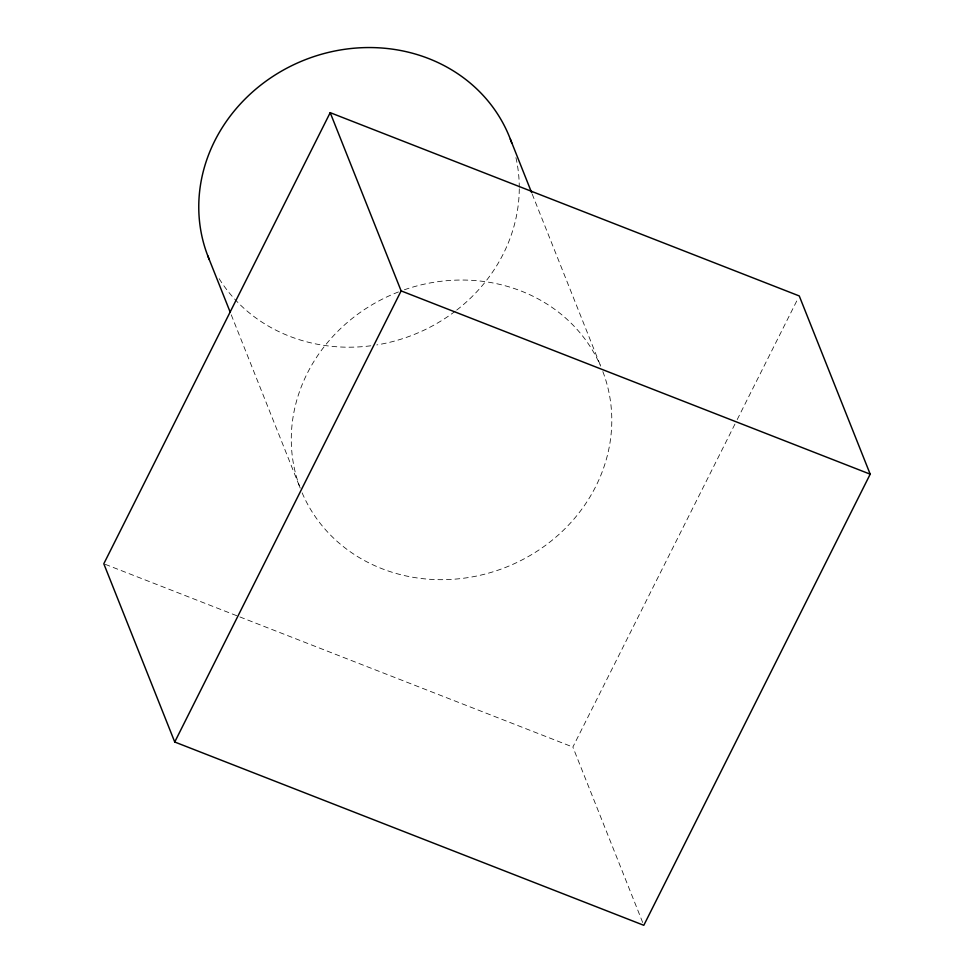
<?xml version="1.0" encoding="UTF-8"?>
<svg xmlns="http://www.w3.org/2000/svg" width="974" height="974" viewBox="0 0 974 974"><rect width="100%" height="100%" fill="white"/><g stroke="black" fill="none" stroke-linecap="round" stroke-linejoin="round"><path stroke-width="0.73" stroke-dasharray="4.87 3.65" d="M642.682 922.488L572.87 747.058L736.527 420.951M737.208 419.599L797.901 298.665M105.229 564.323L238.435 616.372M239.847 616.932L572.87 747.058M532.194 194.057L600.605 365.956M231.252 314.821L299.663 486.72M602.845 371.581A162.147 147.78 -21.7 0 1 505.08 567.598A162.147 147.78 -21.7 0 1 300.759 489.496M300.223 488.132A162.147 147.78 -21.7 0 1 398.743 291.835M404.393 289.765A162.147 147.78 -21.7 0 1 600.617 366.114M515.928 157.618A162.147 147.78 -21.7 0 1 519.276 187.276M519.276 188.786A162.147 147.78 -21.7 0 1 456.429 310.304M455.235 311.217A162.147 147.78 -21.7 0 1 376.78 344.918M370.851 345.782A162.147 147.78 -21.7 0 1 218.931 278.333"/><path stroke-width="1.46" d="M330.198 112.655L103.804 563.763L174.736 742.005L643.802 925.3L870.196 474.18L799.264 295.95L330.198 112.655L401.13 290.897L870.196 474.18M174.736 742.005L401.13 290.897M510.327 139.099L531.634 192.645M207.706 255.638L230.132 311.997M209.361 259.754A162.147 147.78 -21.7 0 1 306.226 59.341A162.147 147.78 -21.7 0 1 511.837 143.263"/></g></svg>
